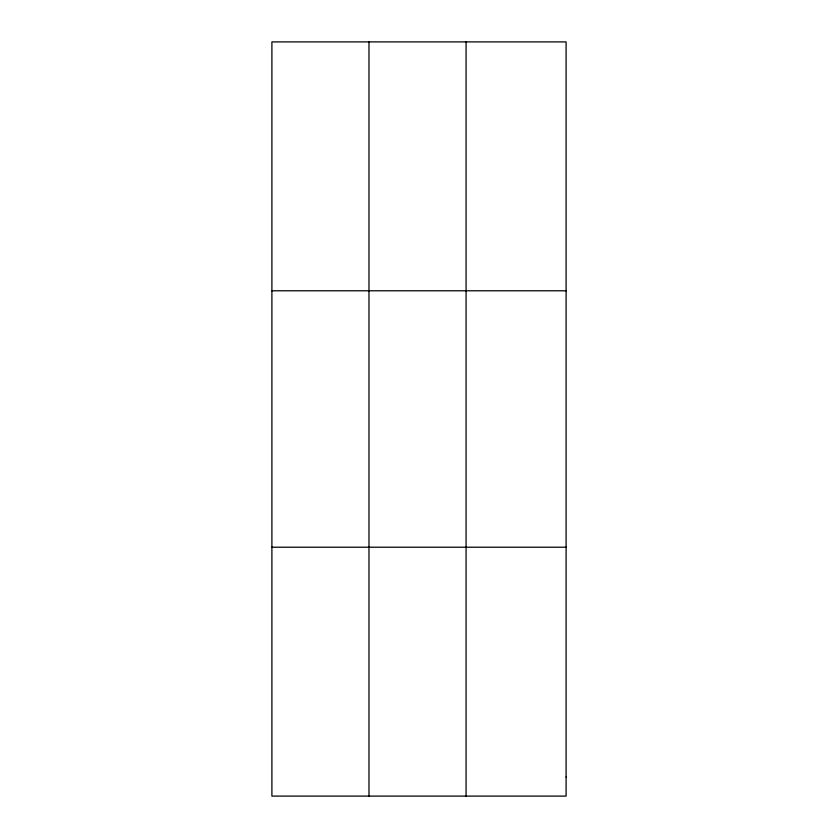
<?xml version="1.0" encoding="UTF-8"?>
<svg xmlns="http://www.w3.org/2000/svg" width="838" height="838" viewBox="0 0 838 838"><rect width="100%" height="100%" fill="white"/><g stroke="black" fill="none" stroke-linecap="round" stroke-linejoin="round"><path stroke-width="1.26" d="M368.982 41.9L368.982 796.1M466.075 41.9L466.075 796.1M271.9 290.786L566.1 290.786M271.9 547.214L566.1 547.214M566.1 776.952L566.1 796.1L271.9 796.1L271.9 41.9L566.1 41.9L566.1 776.952"/></g></svg>
